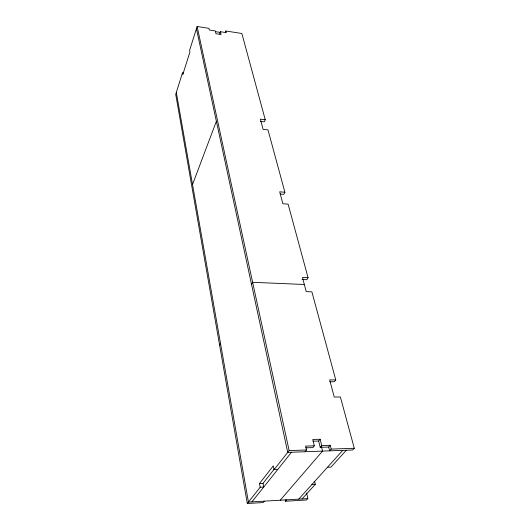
<?xml version="1.0" encoding="UTF-8"?>
<svg xmlns="http://www.w3.org/2000/svg" width="530" height="530" viewBox="0 0 530 530"><rect width="100%" height="100%" fill="white"/><g stroke="black" fill="none" stroke-linecap="round" stroke-linejoin="round"><path stroke-width="0.79" d="M183.711 73.034L182.479 72.868L175.715 94.307L247.318 503.5L263.099 502.566L264.258 501.155M260.276 121.383L264.304 121.854L265.238 119.714L241.865 33.489L225.893 30.998L226.31 32.641L220.407 31.727L221.083 34.496L215.982 33.708L215.319 30.939L209.357 30.011L208.972 28.355L197.12 26.5L189.607 50.297L189.945 51.966L182.797 74.538L182.479 72.868M219.659 33.893L220.407 31.727M225.389 32.429L225.893 30.998M192.529 184.546L216.373 121.257M265.238 119.714L260.389 119.144L263.099 129.333L267.994 129.89L284.895 192.244L283.828 194.344L280.125 194.033M219.579 344.97L220.473 343.274M251.525 284.371L252.624 282.298L304.326 284.491M284.895 192.244L279.694 191.8L282.868 203.739L288.121 204.156L308.056 277.7L306.824 279.727L302.04 279.509M308.056 277.7L302.458 277.448L306.227 291.632L311.892 291.858L335.755 379.904L334.311 381.772L329.773 381.785M247.318 503.5L260.184 487.222L259.488 483.519L273.314 465.843L274.083 469.64L277.753 469.481M259.488 483.519L263.032 483.34L274.487 468.838M274.083 469.64L289.135 450.593L306.532 449.97L305.638 446.114L314.31 445.816L312.799 439.469L320.14 439.244L321.69 445.571L320.193 447.333L318.656 441.02L320.14 439.244M251.889 501.883L291.513 452.236M305.075 451.739L306.532 449.97M314.31 445.816L312.832 447.592L305.764 447.837M280.231 500.221L322.545 451.103L321.372 446.286M328.706 447.035L330.23 445.279L331.19 449.095L329.66 450.844L328.706 447.035L320.193 447.333M285.219 499.817L285.511 501.234L286.737 499.836M298.715 499.134L342.738 450.367M302.007 498.942L315.284 484.347L314.615 481.465M346.328 450.235L330.965 467.122L327.474 467.274M306.585 492.999L307.837 498.598L306.559 499.989L285.511 501.234M335.755 379.904L329.686 379.917L334.238 397.05L340.386 396.983L354.285 448.267L352.688 450.003L287.73 452.375L196.425 28.693M307.837 498.598L248.438 502.082L176.311 92.419M260.184 487.222L263.735 487.037L263.032 483.34M311.898 484.526L315.284 484.347M331.19 449.095L354.285 448.267M321.69 445.571L330.23 445.279M312.958 441.199L318.656 441.02M215.339 31.628L220.242 32.39M197.12 26.5L289.135 450.593"/></g></svg>
